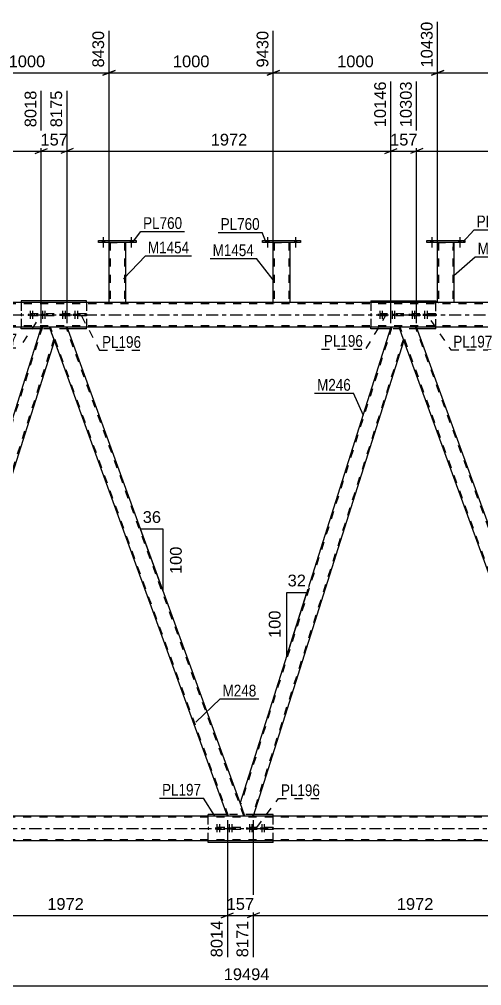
# Model space of a CAD drawing. Header units: millimetres. Extents: x -55 to 786, y -403 to 191.
# Drawn here: x 312.1 to 424.7, y -163.3 to 72 of the extents above; entities that cross this region are included whole.
import ezdxf

# ---------------------------------------------------------------- set-up
doc = ezdxf.new("R2010")
doc.units = ezdxf.units.MM
doc.linetypes.add('DXK_LINE_DOT2', pattern=[3.9198, 1.9599, -1.9599])
doc.linetypes.add('DXK_LINE_DOT3', pattern=[5.9187, 2.979, -0.9799, 0.9799, -0.9799])
doc.styles.add('Arial', font='ARIAL.TTF', dxfattribs={"height": 0.2})
doc.styles.add('Arial Narrow', font='ARIALN.TTF', dxfattribs={"height": 0.2})

# ---------------------------------------------------------------- blocks, each defined once
blk = doc.blocks.new('Bolt-203774531-3169 - 3139')
at = {"color": 1, "linetype": 'DXK_LINE_DOT2'}
for p, q in [((368.18, -123.96), (368.18, -126.96)), ((368.78, -123.96), (368.78, -126.96)), ((371.2, -123.96), (371.2, -126.96)), ((371.8, -123.96), (371.8, -126.96)), ((367.82, -124.76), (367.82, -125.24)), ((368.42, -124.76), (368.42, -125.24)), ((368.54, -124.76), (368.54, -125.24)), ((369.14, -124.76), (369.14, -125.24)), ((370.84, -124.76), (370.84, -125.24)), ((371.44, -124.76), (371.44, -125.24)), ((371.56, -124.76), (371.56, -125.24)), ((372.16, -124.76), (372.16, -125.24))]:
    blk.add_line(p, q, dxfattribs=at)
blk = doc.blocks.new('Bolt-203774531-3168 - 3139')
at = {"color": 1, "linetype": 'DXK_LINE_DOT2'}
for p, q in [((360.28, -123.96), (360.28, -126.96)), ((360.88, -123.96), (360.88, -126.96)), ((363.29, -123.96), (363.29, -126.96)), ((363.89, -123.96), (363.89, -126.96)), ((359.92, -124.76), (359.92, -125.24)), ((360.52, -124.76), (360.52, -125.24)), ((360.64, -124.76), (360.64, -125.24)), ((361.24, -124.76), (361.24, -125.24)), ((362.93, -124.76), (362.93, -125.24)), ((363.53, -124.76), (363.53, -125.24)), ((363.65, -124.76), (363.65, -125.24)), ((364.25, -124.76), (364.25, -125.24))]:
    blk.add_line(p, q, dxfattribs=at)
blk = doc.blocks.new('Bolt-203774531-3215 - 3139')
at = {"color": 1, "linetype": 'DXK_LINE_DOT2'}
for p, q in [((407.46, 0.24), (407.46, -0.24)), ((407.82, 1.04), (407.82, -1.96)), ((408.06, 0.24), (408.06, -0.24)), ((408.18, 0.24), (408.18, -0.24)), ((408.42, 1.04), (408.42, -1.96)), ((408.78, 0.24), (408.78, -0.24)), ((410.48, 0.24), (410.48, -0.24)), ((410.84, 1.04), (410.84, -1.96)), ((411.08, 0.24), (411.08, -0.24)), ((411.2, 0.24), (411.2, -0.24)), ((411.44, 1.04), (411.44, -1.96)), ((411.8, 0.24), (411.8, -0.24))]:
    blk.add_line(p, q, dxfattribs=at)
blk = doc.blocks.new('Part-203774531-3287 - 3139')
at = {"color": 2, "linetype": 'Continuous'}
for p, q in [((402.64, -3), (365.92, -118.79)), ((405.82, -6.21), (404.65, -3)), ((405.82, -6.21), (369.1, -122)), ((367.09, -122), (365.92, -118.79))]:
    blk.add_line(p, q, dxfattribs=at)
at = {"color": 7, "linetype": 'DXK_LINE_DOT2'}
for p, q in [((402.89, -3), (366.05, -119.16)), ((404.65, -3), (402.64, -3)), ((405.68, -5.84), (368.85, -122)), ((369.1, -122), (367.09, -122))]:
    blk.add_line(p, q, dxfattribs=at)
blk = doc.blocks.new('Bolt-203774531-3362 - 3139')
at = {"linetype": 'Continuous'}
for points in [[(372.32, 17.64), (372.88, 17.64), (372.88, 18.12), (372.32, 18.12)], [(372.32, 17.64), (372.88, 17.64), (372.88, 18.12), (372.32, 18.12)], [(379.12, 17.64), (379.68, 17.64), (379.68, 18.12), (379.12, 18.12)], [(379.12, 17.64), (379.68, 17.64), (379.68, 18.12), (379.12, 18.12)]]:
    blk.add_hatch(color=1, dxfattribs=at).paths.add_polyline_path(points)
at = {"color": 1, "linetype": 'Continuous'}
for p, q in [((372.6, 18.92), (372.6, 16.4)), ((372.6, 18.92), (372.6, 16.4)), ((379.4, 18.92), (379.4, 16.4)), ((379.4, 18.92), (379.4, 16.4)), ((372.32, 18.12), (372.32, 17.64)), ((372.32, 18.12), (372.32, 17.64)), ((372.88, 18.12), (372.88, 17.64)), ((372.88, 18.12), (372.88, 17.64)), ((379.12, 18.12), (379.12, 17.64)), ((379.12, 18.12), (379.12, 17.64)), ((379.68, 18.12), (379.68, 17.64)), ((379.68, 18.12), (379.68, 17.64))]:
    blk.add_line(p, q, dxfattribs=at)
blk = doc.blocks.new('Bolt-203774531-3303 - 3139')
at = {"linetype": 'Continuous'}
for points in [[(412.32, 17.64), (412.88, 17.64), (412.88, 18.12), (412.32, 18.12)], [(412.32, 17.64), (412.88, 17.64), (412.88, 18.12), (412.32, 18.12)], [(419.12, 17.64), (419.68, 17.64), (419.68, 18.12), (419.12, 18.12)], [(419.12, 17.64), (419.68, 17.64), (419.68, 18.12), (419.12, 18.12)]]:
    blk.add_hatch(color=1, dxfattribs=at).paths.add_polyline_path(points)
at = {"color": 1, "linetype": 'Continuous'}
for p, q in [((412.6, 18.92), (412.6, 16.4)), ((412.6, 18.92), (412.6, 16.4)), ((419.4, 18.92), (419.4, 16.4)), ((419.4, 18.92), (419.4, 16.4)), ((412.32, 18.12), (412.32, 17.64)), ((412.32, 18.12), (412.32, 17.64)), ((412.88, 18.12), (412.88, 17.64)), ((412.88, 18.12), (412.88, 17.64)), ((419.12, 18.12), (419.12, 17.64)), ((419.12, 18.12), (419.12, 17.64)), ((419.68, 18.12), (419.68, 17.64)), ((419.68, 18.12), (419.68, 17.64))]:
    blk.add_line(p, q, dxfattribs=at)
blk = doc.blocks.new('Part-203774531-3333 - 3139')
at = {"color": 7, "linetype": 'DXK_LINE_DOT2'}
for p, q in [((323.77, -3), (319.52, -3)), ((320.68, -6.21), (319.52, -3)), ((363.08, -122), (319.77, -3)), ((366.83, -122), (323.52, -3)), ((367.09, -122), (365.92, -118.79)), ((367.09, -122), (362.83, -122))]:
    blk.add_line(p, q, dxfattribs=at)
at = {"color": 2, "linetype": 'Continuous'}
for p, q in [((365.92, -118.79), (323.77, -3)), ((362.83, -122), (320.68, -6.21))]:
    blk.add_line(p, q, dxfattribs=at)
blk = doc.blocks.new('Part-203774531-3722 - 3139')
at = {"color": 2, "linetype": 'Continuous'}
for p, q in [((695.37, 3), (32.08, 3)), ((658.99, -3), (32.08, -3))]:
    blk.add_line(p, q, dxfattribs=at)
at = {"color": 7, "linetype": 'DXK_LINE_DOT2'}
for p, q in [((699.37, 2.68), (32.08, 2.68)), ((699.37, -2.68), (32.08, -2.68))]:
    blk.add_line(p, q, dxfattribs=at)
at = {"color": 7, "linetype": 'DXK_LINE_DOT3'}
blk.add_line((32.08, 0), (709.37, 0), dxfattribs=at)
blk = doc.blocks.new('Bolt-203774531-3361 - 3139')
at = {"color": 1, "linetype": 'DXK_LINE_DOT2'}
for p, q in [((399.55, 0.24), (399.55, -0.24)), ((399.91, 1.04), (399.91, -1.96)), ((400.16, 0.24), (400.16, -0.24)), ((400.27, 0.24), (400.27, -0.24)), ((400.52, 1.04), (400.52, -1.96)), ((400.88, 0.24), (400.88, -0.24)), ((402.57, 0.24), (402.57, -0.24)), ((402.93, 1.04), (402.93, -1.96)), ((403.17, 0.24), (403.17, -0.24)), ((403.29, 0.24), (403.29, -0.24)), ((403.53, 1.04), (403.53, -1.96)), ((403.89, 0.24), (403.89, -0.24))]:
    blk.add_line(p, q, dxfattribs=at)
blk = doc.blocks.new('Bolt-203774531-3363 - 3139')
at = {"color": 1, "linetype": 'DXK_LINE_DOT2'}
for p, q in [((322.33, 0.24), (322.33, -0.24)), ((322.69, 1.04), (322.69, -1.96)), ((322.93, 0.24), (322.93, -0.24)), ((323.05, 0.24), (323.05, -0.24)), ((323.29, 1.04), (323.29, -1.96)), ((323.65, 0.24), (323.65, -0.24)), ((325.34, 0.24), (325.34, -0.24)), ((325.7, 1.04), (325.7, -1.96)), ((325.94, 0.24), (325.94, -0.24)), ((326.06, 0.24), (326.06, -0.24)), ((326.3, 1.04), (326.3, -1.96)), ((326.66, 0.24), (326.66, -0.24))]:
    blk.add_line(p, q, dxfattribs=at)
blk = doc.blocks.new('Bolt-203774531-3384 - 3139')
at = {"linetype": 'Continuous'}
for points in [[(332.31, 17.64), (332.87, 17.64), (332.87, 18.12), (332.31, 18.12)], [(332.31, 17.64), (332.87, 17.64), (332.87, 18.12), (332.31, 18.12)], [(339.11, 17.64), (339.67, 17.64), (339.67, 18.12), (339.11, 18.12)], [(339.11, 17.64), (339.67, 17.64), (339.67, 18.12), (339.11, 18.12)]]:
    blk.add_hatch(color=1, dxfattribs=at).paths.add_polyline_path(points)
at = {"color": 1, "linetype": 'Continuous'}
for p, q in [((332.6, 18.92), (332.59, 16.4)), ((332.6, 18.92), (332.59, 16.4)), ((339.4, 18.92), (339.39, 16.4)), ((339.4, 18.92), (339.39, 16.4)), ((332.31, 18.12), (332.31, 17.64)), ((332.31, 18.12), (332.31, 17.64)), ((332.87, 18.12), (332.87, 17.64)), ((332.87, 18.12), (332.87, 17.64)), ((339.11, 18.12), (339.11, 17.64)), ((339.11, 18.12), (339.11, 17.64)), ((339.67, 18.12), (339.67, 17.64)), ((339.67, 18.12), (339.67, 17.64))]:
    blk.add_line(p, q, dxfattribs=at)
blk = doc.blocks.new('Bolt-203774531-3385 - 3139')
at = {"color": 1, "linetype": 'DXK_LINE_DOT2'}
for p, q in [((314.42, 0.24), (314.42, -0.24)), ((314.78, 1.04), (314.78, -1.96)), ((315.02, 0.24), (315.02, -0.24)), ((315.14, 0.24), (315.14, -0.24)), ((315.38, 1.04), (315.38, -1.96)), ((315.74, 0.24), (315.74, -0.24)), ((317.44, 0.24), (317.44, -0.24)), ((317.8, 1.04), (317.8, -1.96)), ((318.04, 0.24), (318.04, -0.24)), ((318.16, 0.24), (318.16, -0.24)), ((318.4, 1.04), (318.4, -1.96)), ((318.76, 0.24), (318.76, -0.24))]:
    blk.add_line(p, q, dxfattribs=at)
blk = doc.blocks.new('Part-203774531-3413 - 3139')
at = {"color": 2, "linetype": 'Continuous'}
for p, q in [((317.5, -3), (280.79, -118.79)), ((320.68, -6.21), (319.52, -3)), ((320.68, -6.21), (283.96, -122)), ((281.95, -122), (280.79, -118.79))]:
    blk.add_line(p, q, dxfattribs=at)
at = {"color": 7, "linetype": 'DXK_LINE_DOT2'}
for p, q in [((317.76, -3), (280.92, -119.16)), ((319.52, -3), (317.5, -3)), ((320.55, -5.84), (283.71, -122)), ((283.96, -122), (281.95, -122))]:
    blk.add_line(p, q, dxfattribs=at)
blk = doc.blocks.new('Part-203774531-3418 - 3139')
at = {"color": 7, "linetype": 'DXK_LINE_DOT2'}
for p, q in [((408.91, -3), (404.65, -3)), ((405.82, -6.21), (404.65, -3)), ((448.22, -122), (404.91, -3)), ((451.96, -122), (408.65, -3)), ((452.22, -122), (451.05, -118.79)), ((452.22, -122), (447.96, -122))]:
    blk.add_line(p, q, dxfattribs=at)
at = {"color": 2, "linetype": 'Continuous'}
for p, q in [((451.05, -118.79), (408.91, -3)), ((447.96, -122), (405.82, -6.21))]:
    blk.add_line(p, q, dxfattribs=at)
blk = doc.blocks.new('Part-203774531-3441 - 3139')
at = {"color": 2, "linetype": 'Continuous'}
for p, q in [((312.61, 3.4), (312.61, 3)), ((328.47, 3.4), (312.61, 3.4)), ((328.47, 3), (328.47, 3.4)), ((312.61, -3.4), (312.61, -3)), ((317.38, -3.4), (312.61, -3.4)), ((328.47, -3.4), (323.92, -3.4)), ((328.47, -3.4), (328.47, -3))]:
    blk.add_line(p, q, dxfattribs=at)
at = {"color": 7, "linetype": 'DXK_LINE_DOT2'}
for p, q in [((312.61, 3), (312.61, -3)), ((328.47, 3), (328.47, -3)), ((323.92, -3.4), (317.38, -3.4))]:
    blk.add_line(p, q, dxfattribs=at)
blk = doc.blocks.new('Part-203774531-3446 - 3139')
at = {"color": 7, "linetype": 'DXK_LINE_DOT2'}
for p, q in [((328.47, 0.24), (312.61, 0.24)), ((312.61, 0.24), (312.61, -0.24)), ((319.02, 0.24), (319.02, -0.24)), ((322.06, -0.24), (322.06, 0.24)), ((328.47, 0.24), (328.47, -0.24)), ((328.47, -0.24), (312.61, -0.24))]:
    blk.add_line(p, q, dxfattribs=at)
blk = doc.blocks.new('Part-203774531-3609 - 3139')
at = {"color": 2, "linetype": 'Continuous'}
for p, q in [((331.39, 17.64), (331.39, 18.12)), ((331.39, 18.12), (340.59, 18.12)), ((340.59, 17.64), (331.39, 17.64)), ((340.59, 18.12), (340.59, 17.64))]:
    blk.add_line(p, q, dxfattribs=at)
blk = doc.blocks.new('Part-203774531-3479 - 3139')
at = {"color": 2, "linetype": 'Continuous'}
for p, q in [((397.75, 3.4), (397.75, 3)), ((397.75, 3.4), (413.6, 3.4)), ((413.6, 3.4), (413.6, 3)), ((397.75, -3.4), (397.75, -3)), ((402.51, -3.4), (397.75, -3.4)), ((413.6, -3.4), (409.05, -3.4)), ((413.6, -3.4), (413.6, -3))]:
    blk.add_line(p, q, dxfattribs=at)
at = {"color": 7, "linetype": 'DXK_LINE_DOT2'}
for p, q in [((397.75, 3), (397.75, -3)), ((413.6, -3), (413.6, 3)), ((409.05, -3.4), (402.51, -3.4))]:
    blk.add_line(p, q, dxfattribs=at)
blk = doc.blocks.new('Part-203774531-3484 - 3139')
at = {"color": 7, "linetype": 'DXK_LINE_DOT2'}
for p, q in [((413.6, 0.24), (397.75, 0.24)), ((397.75, 0.24), (397.75, -0.24)), ((404.16, 0.24), (404.16, -0.24)), ((407.19, -0.24), (407.19, 0.24)), ((413.6, 0.24), (413.6, -0.24)), ((413.6, -0.24), (397.75, -0.24))]:
    blk.add_line(p, q, dxfattribs=at)
blk = doc.blocks.new('Part-203774531-3508 - 3139')
at = {"color": 2, "linetype": 'Continuous'}
for p, q in [((362.68, -121.6), (358.11, -121.6)), ((358.11, -122), (358.11, -121.6)), ((373.97, -121.6), (369.23, -121.6)), ((373.97, -122), (373.97, -121.6)), ((358.11, -128.4), (358.11, -128)), ((373.97, -128.4), (358.11, -128.4)), ((373.97, -128.4), (373.97, -128))]:
    blk.add_line(p, q, dxfattribs=at)
at = {"color": 7, "linetype": 'DXK_LINE_DOT2'}
for p, q in [((358.11, -128), (358.11, -122)), ((369.23, -121.6), (362.68, -121.6)), ((373.97, -128), (373.97, -122))]:
    blk.add_line(p, q, dxfattribs=at)
blk = doc.blocks.new('Part-203774531-3558 - 3139')
at = {"color": 7, "linetype": 'DXK_LINE_DOT2'}
for p, q in [((373.97, -124.76), (358.11, -124.76)), ((358.11, -124.76), (358.11, -125.24)), ((373.97, -125.24), (358.11, -125.24)), ((364.52, -124.76), (364.52, -125.24)), ((367.56, -125.24), (367.56, -124.76)), ((373.97, -124.76), (373.97, -125.24))]:
    blk.add_line(p, q, dxfattribs=at)
blk = doc.blocks.new('Part-203774531-3661 - 3139')
at = {"color": 2, "linetype": 'Continuous'}
for p, q in [((333.99, 3), (333.99, 17.64)), ((337.99, 17.64), (337.99, 3)), ((337.38, 3), (333.99, 3))]:
    blk.add_line(p, q, dxfattribs=at)
at = {"color": 7, "linetype": 'DXK_LINE_DOT2'}
for p, q in [((333.99, 17.64), (337.99, 17.64)), ((334.23, 17.64), (334.23, 3)), ((337.75, 17.64), (337.75, 3)), ((334.25, 3), (334.23, 3)), ((334.23, 3), (334.25, 3)), ((334.29, 3), (334.25, 3)), ((334.25, 3), (334.29, 3)), ((337.99, 3), (337.38, 3))]:
    blk.add_line(p, q, dxfattribs=at)
blk = doc.blocks.new('Part-203774531-3599 - 3139')
at = {"color": 2, "linetype": 'Continuous'}
for p, q in [((371.4, 17.64), (371.4, 18.12)), ((371.4, 18.12), (380.6, 18.12)), ((380.6, 17.64), (371.4, 17.64)), ((380.6, 18.12), (380.6, 17.64))]:
    blk.add_line(p, q, dxfattribs=at)
blk = doc.blocks.new('Part-203774531-3604 - 3139')
at = {"color": 2, "linetype": 'Continuous'}
for p, q in [((373.99, 3), (374, 17.64)), ((378, 17.64), (377.99, 3)), ((377.41, 3), (373.99, 3))]:
    blk.add_line(p, q, dxfattribs=at)
at = {"color": 7, "linetype": 'DXK_LINE_DOT2'}
for p, q in [((374, 17.64), (378, 17.64)), ((374.24, 17.64), (374.23, 3)), ((377.76, 17.64), (377.75, 3)), ((374.25, 3), (374.23, 3)), ((374.23, 3), (374.25, 3)), ((374.29, 3), (374.25, 3)), ((374.25, 3), (374.29, 3)), ((377.99, 3), (377.41, 3))]:
    blk.add_line(p, q, dxfattribs=at)
blk = doc.blocks.new('Part-203774531-3681 - 3139')
at = {"color": 2, "linetype": 'Continuous'}
for p, q in [((411.4, 17.64), (411.4, 18.12)), ((411.4, 18.12), (420.6, 18.12)), ((420.6, 17.64), (411.4, 17.64)), ((420.6, 18.12), (420.6, 17.64))]:
    blk.add_line(p, q, dxfattribs=at)
blk = doc.blocks.new('Part-203774531-3707 - 3139')
at = {"color": 7, "linetype": 'DXK_LINE_DOT2'}
for p, q in [((722.72, -122.24), (42.28, -122.24)), ((722.72, -127.76), (42.28, -127.76))]:
    blk.add_line(p, q, dxfattribs=at)
at = {"color": 2, "linetype": 'Continuous'}
for p, q in [((702.3, -122), (46.28, -122)), ((722.72, -128), (46.28, -128))]:
    blk.add_line(p, q, dxfattribs=at)
at = {"color": 7, "linetype": 'DXK_LINE_DOT3'}
blk.add_line((42.28, -125), (722.72, -125), dxfattribs=at)
blk = doc.blocks.new('Part-203774531-3755 - 3139')
at = {"color": 2, "linetype": 'Continuous'}
for p, q in [((413.99, 3), (414, 17.64)), ((418, 17.64), (417.99, 3)), ((417.45, 3), (413.99, 3))]:
    blk.add_line(p, q, dxfattribs=at)
at = {"color": 7, "linetype": 'DXK_LINE_DOT2'}
for p, q in [((414, 17.64), (418, 17.64)), ((414.24, 17.64), (414.23, 3)), ((417.76, 17.64), (417.75, 3)), ((414.25, 3), (414.23, 3)), ((414.23, 3), (414.25, 3)), ((414.29, 3), (414.25, 3)), ((414.25, 3), (414.29, 3)), ((417.99, 3), (417.45, 3))]:
    blk.add_line(p, q, dxfattribs=at)
blk = doc.blocks.new('StraightDimension-203774531-4109 - 3139')
at = {"color": 7, "linetype": 'Continuous'}
for p, q in [((408.91, -2), (408.91, 56.82)), ((487.77, -2), (487.77, 56.82)), ((410.41, 40.5), (407.41, 39.3)), ((486.27, 39.3), (489.27, 40.5)), ((408.91, 39.9), (487.77, 39.9))]:
    blk.add_line(p, q, dxfattribs=at)
at = {"color": 0, "linetype": 'Continuous'}
blk.add_wipeout([(487.17, 57.42), (482.97, 57.42), (482.97, 45.1), (487.17, 45.1)], dxfattribs=at)
at = {"color": 0}
blk.add_wipeout([(453.39, 40.65), (453.39, 44.85), (443.29, 44.85), (443.29, 40.65)], dxfattribs=at)
at = {"color": 3, "linetype": 'Continuous', "style": 'Arial'}
blk.add_text('12275', height=2.865, rotation=90.0002, dxfattribs=at).set_placement((486.57, 45.7))
at = {"color": 3, "style": 'Arial'}
blk.add_text('1972', height=2.865, dxfattribs=at).set_placement((443.89, 41.25))
blk = doc.blocks.new('StraightDimension-203774531-4013 - 3139')
at = {"color": 7, "linetype": 'Continuous'}
for p, q in [((238.64, -2), (238.64, 54.59)), ((317.5, -2), (317.5, 54.59)), ((240.14, 40.5), (237.14, 39.3)), ((316, 39.3), (319, 40.5)), ((238.64, 39.9), (317.5, 39.9))]:
    blk.add_line(p, q, dxfattribs=at)
at = {"color": 0, "linetype": 'Continuous'}
blk.add_wipeout([(316.9, 55.19), (312.7, 55.19), (312.7, 45.1), (316.9, 45.1)], dxfattribs=at)
at = {"color": 0}
blk.add_wipeout([(283.12, 40.65), (283.12, 44.85), (273.02, 44.85), (273.02, 40.65)], dxfattribs=at)
at = {"color": 3, "linetype": 'Continuous', "style": 'Arial'}
blk.add_text('8018', height=2.865, rotation=90.0002, dxfattribs=at).set_placement((316.3, 45.7))
at = {"color": 3, "style": 'Arial'}
blk.add_text('1972', height=2.865, dxfattribs=at).set_placement((273.62, 41.25))
blk = doc.blocks.new('AngleDimension-203774531-5064 - 3139')
at = {"color": 7, "linetype": 'Continuous'}
for p, q in [((344.11, -58.87), (341.66, -52.13)), ((347.2, -52.13), (341.66, -52.13)), ((347.2, -67.35), (341.66, -52.13)), ((347.2, -67.35), (347.2, -52.13))]:
    blk.add_line(p, q, dxfattribs=at)
at = {"color": 0}
for points in [[(347.25, -51.23), (347.25, -47.03), (341.6, -47.03), (341.6, -51.23)], [(352.3, -55.81), (348.1, -55.81), (348.1, -63.68), (352.3, -63.68)]]:
    blk.add_wipeout(points, dxfattribs=at)
at = {"color": 3, "style": 'Arial'}
blk.add_text('36', height=2.865, dxfattribs=at).set_placement((342.2, -50.63))
blk.add_text('100', height=2.865, rotation=90.0002, dxfattribs=at).set_placement((351.7, -63.08))
blk = doc.blocks.new('StraightDimension-203774531-26949 - 3139')
at = {"color": 7, "linetype": 'Continuous'}
for p, q in [((333.99, 15.44), (333.99, 69.15)), ((374, 15.44), (374, 69.15)), ((335.49, 59.55), (332.49, 58.35)), ((333.99, 58.95), (374, 58.95)), ((372.5, 58.35), (375.5, 59.55))]:
    blk.add_line(p, q, dxfattribs=at)
at = {"color": 0, "linetype": 'Continuous'}
blk.add_wipeout([(373.4, 69.75), (369.2, 69.75), (369.2, 59.65), (373.4, 59.65)], dxfattribs=at)
at = {"color": 0}
blk.add_wipeout([(359.04, 59.7), (359.04, 63.9), (348.95, 63.9), (348.95, 59.7)], dxfattribs=at)
at = {"color": 3, "linetype": 'Continuous', "style": 'Arial'}
blk.add_text('9430', height=2.865, rotation=90.0002, dxfattribs=at).set_placement((372.8, 60.25))
at = {"color": 3, "style": 'Arial'}
blk.add_text('1000', height=2.865, dxfattribs=at).set_placement((349.55, 60.3))
blk = doc.blocks.new('StraightDimension-203774531-4085 - 3139')
at = {"color": 7, "linetype": 'Continuous'}
for p, q in [((402.64, -2), (402.64, 56.82)), ((408.91, -2), (408.91, 56.82)), ((401.14, 39.3), (404.14, 40.5)), ((410.41, 40.5), (407.41, 39.3)), ((402.64, 39.9), (408.91, 39.9))]:
    blk.add_line(p, q, dxfattribs=at)
at = {"color": 0}
blk.add_wipeout([(409.71, 40.65), (409.71, 44.85), (401.84, 44.85), (401.84, 40.65)], dxfattribs=at)
at = {"color": 0, "linetype": 'Continuous'}
blk.add_wipeout([(408.31, 57.42), (404.11, 57.42), (404.11, 45.1), (408.31, 45.1)], dxfattribs=at)
at = {"color": 3, "linetype": 'Continuous', "style": 'Arial'}
blk.add_text('10303', height=2.865, rotation=90.0002, dxfattribs=at).set_placement((407.71, 45.7))
at = {"color": 3, "style": 'Arial'}
blk.add_text('157', height=2.865, dxfattribs=at).set_placement((402.44, 41.25))
blk = doc.blocks.new('StraightDimension-203774531-4638 - 3139')
at = {"color": 7, "linetype": 'Continuous'}
blk.add_line((-0.64, -163.28), (735.62, -163.28), dxfattribs=at)
at = {"color": 0}
blk.add_wipeout([(373.65, -162.53), (373.65, -158.33), (361.33, -158.33), (361.33, -162.53)], dxfattribs=at)
at = {"color": 3, "style": 'Arial'}
blk.add_text('19494', height=2.865, dxfattribs=at).set_placement((361.93, -161.93))
blk = doc.blocks.new('StraightDimension-203774531-4037 - 3139')
at = {"color": 7, "linetype": 'Continuous'}
for p, q in [((317.5, -2), (317.5, 54.59)), ((323.77, -2), (323.77, 54.59)), ((316, 39.3), (319, 40.5)), ((325.27, 40.5), (322.27, 39.3)), ((317.5, 39.9), (323.77, 39.9))]:
    blk.add_line(p, q, dxfattribs=at)
at = {"color": 0}
blk.add_wipeout([(324.57, 40.65), (324.57, 44.85), (316.7, 44.85), (316.7, 40.65)], dxfattribs=at)
at = {"color": 0, "linetype": 'Continuous'}
blk.add_wipeout([(323.17, 55.19), (318.97, 55.19), (318.97, 45.1), (323.17, 45.1)], dxfattribs=at)
at = {"color": 3, "linetype": 'Continuous', "style": 'Arial'}
blk.add_text('8175', height=2.865, rotation=90.0002, dxfattribs=at).set_placement((322.57, 45.7))
at = {"color": 3, "style": 'Arial'}
blk.add_text('157', height=2.865, dxfattribs=at).set_placement((317.3, 41.25))
blk = doc.blocks.new('StraightDimension-203774531-4061 - 3139')
at = {"color": 7, "linetype": 'Continuous'}
for p, q in [((402.64, -2), (402.64, 56.82)), ((323.77, -2), (323.77, 54.59)), ((325.27, 40.5), (322.27, 39.3)), ((401.14, 39.3), (404.14, 40.5)), ((323.77, 39.9), (402.64, 39.9))]:
    blk.add_line(p, q, dxfattribs=at)
at = {"color": 0, "linetype": 'Continuous'}
blk.add_wipeout([(402.04, 57.42), (397.84, 57.42), (397.84, 45.1), (402.04, 45.1)], dxfattribs=at)
at = {"color": 0}
blk.add_wipeout([(368.25, 40.65), (368.25, 44.85), (358.16, 44.85), (358.16, 40.65)], dxfattribs=at)
at = {"color": 3, "linetype": 'Continuous', "style": 'Arial'}
blk.add_text('10146', height=2.865, rotation=90.0002, dxfattribs=at).set_placement((401.44, 45.7))
at = {"color": 3, "style": 'Arial'}
blk.add_text('1972', height=2.865, dxfattribs=at).set_placement((358.76, 41.25))
blk = doc.blocks.new('StraightDimension-203774531-27355 - 3139')
at = {"color": 7, "linetype": 'Continuous'}
for p, q in [((369.1, -123), (369.1, -156.37)), ((447.96, -123), (447.96, -158.6)), ((370.6, -145.58), (367.6, -146.78)), ((446.46, -146.78), (449.46, -145.58)), ((369.1, -146.18), (447.96, -146.18))]:
    blk.add_line(p, q, dxfattribs=at)
at = {"color": 0}
blk.add_wipeout([(413.58, -145.43), (413.58, -141.23), (403.48, -141.23), (403.48, -145.43)], dxfattribs=at)
at = {"color": 0, "linetype": 'Continuous'}
blk.add_wipeout([(447.36, -146.88), (443.16, -146.88), (443.16, -159.2), (447.36, -159.2)], dxfattribs=at)
at = {"color": 3, "style": 'Arial'}
blk.add_text('1972', height=2.865, dxfattribs=at).set_placement((404.08, -144.83))
at = {"color": 3, "linetype": 'Continuous', "style": 'Arial'}
blk.add_text('10142', height=2.865, rotation=90.0002, dxfattribs=at).set_placement((446.76, -158.6))
blk = doc.blocks.new('AngleDimension-203774531-5078 - 3139')
at = {"color": 7, "linetype": 'Continuous'}
for p, q in [((377.26, -67.58), (382.16, -67.58)), ((377.26, -83.02), (382.16, -67.58)), ((377.26, -83.02), (377.26, -67.58)), ((378.6, -78.81), (382.16, -67.58))]:
    blk.add_line(p, q, dxfattribs=at)
at = {"color": 0}
for points in [[(382.54, -66.68), (382.54, -62.48), (376.89, -62.48), (376.89, -66.68)], [(376.36, -71.36), (372.16, -71.36), (372.16, -79.24), (376.36, -79.24)]]:
    blk.add_wipeout(points, dxfattribs=at)
at = {"color": 3, "style": 'Arial'}
blk.add_text('32', height=2.865, dxfattribs=at).set_placement((377.49, -66.08))
blk.add_text('100', height=2.865, rotation=90.0002, dxfattribs=at).set_placement((375.76, -78.64))
blk = doc.blocks.new('StraightDimension-203774531-26947 - 3139')
at = {"color": 7, "linetype": 'Continuous'}
for p, q in [((414, 15.44), (414, 71.37)), ((453.99, 15.44), (453.99, 71.37)), ((415.5, 59.55), (412.5, 58.35)), ((414, 58.95), (453.99, 58.95)), ((452.49, 58.35), (455.49, 59.55))]:
    blk.add_line(p, q, dxfattribs=at)
at = {"color": 0, "linetype": 'Continuous'}
blk.add_wipeout([(453.39, 71.97), (449.19, 71.97), (449.19, 59.65), (453.39, 59.65)], dxfattribs=at)
at = {"color": 0}
blk.add_wipeout([(439.04, 59.7), (439.04, 63.9), (428.95, 63.9), (428.95, 59.7)], dxfattribs=at)
at = {"color": 3, "linetype": 'Continuous', "style": 'Arial'}
blk.add_text('11430', height=2.865, rotation=90.0002, dxfattribs=at).set_placement((452.79, 60.25))
at = {"color": 3, "style": 'Arial'}
blk.add_text('1000', height=2.865, dxfattribs=at).set_placement((429.55, 60.3))
blk = doc.blocks.new('StraightDimension-203774531-26948 - 3139')
at = {"color": 7, "linetype": 'Continuous'}
for p, q in [((414, 15.44), (414, 71.37)), ((374, 15.44), (374, 69.15)), ((375.5, 59.55), (372.5, 58.35)), ((374, 58.95), (414, 58.95)), ((412.5, 58.35), (415.5, 59.55))]:
    blk.add_line(p, q, dxfattribs=at)
at = {"color": 0, "linetype": 'Continuous'}
blk.add_wipeout([(413.4, 71.97), (409.2, 71.97), (409.2, 59.65), (413.4, 59.65)], dxfattribs=at)
at = {"color": 0}
blk.add_wipeout([(399.04, 59.7), (399.04, 63.9), (388.95, 63.9), (388.95, 59.7)], dxfattribs=at)
at = {"color": 3, "linetype": 'Continuous', "style": 'Arial'}
blk.add_text('10430', height=2.865, rotation=90.0002, dxfattribs=at).set_placement((412.8, 60.25))
at = {"color": 3, "style": 'Arial'}
blk.add_text('1000', height=2.865, dxfattribs=at).set_placement((389.55, 60.3))
blk = doc.blocks.new('StraightDimension-203774531-26950 - 3139')
at = {"color": 7, "linetype": 'Continuous'}
for p, q in [((293.99, 15.44), (293.99, 69.15)), ((333.99, 15.44), (333.99, 69.15)), ((295.49, 59.55), (292.49, 58.35)), ((293.99, 58.95), (333.99, 58.95)), ((332.49, 58.35), (335.49, 59.55))]:
    blk.add_line(p, q, dxfattribs=at)
at = {"color": 0, "linetype": 'Continuous'}
blk.add_wipeout([(333.39, 69.75), (329.19, 69.75), (329.19, 59.65), (333.39, 59.65)], dxfattribs=at)
at = {"color": 0}
blk.add_wipeout([(319.04, 59.7), (319.04, 63.9), (308.95, 63.9), (308.95, 59.7)], dxfattribs=at)
at = {"color": 3, "linetype": 'Continuous', "style": 'Arial'}
blk.add_text('8430', height=2.865, rotation=90.0002, dxfattribs=at).set_placement((332.79, 60.25))
at = {"color": 3, "style": 'Arial'}
blk.add_text('1000', height=2.865, dxfattribs=at).set_placement((309.55, 60.3))
blk = doc.blocks.new('StraightDimension-203774531-27356 - 3139')
at = {"color": 7, "linetype": 'Continuous'}
for p, q in [((362.83, -123), (362.83, -156.37)), ((369.1, -123), (369.1, -156.37)), ((361.33, -146.78), (364.33, -145.58)), ((370.6, -145.58), (367.6, -146.78)), ((362.83, -146.18), (369.1, -146.18))]:
    blk.add_line(p, q, dxfattribs=at)
at = {"color": 0}
blk.add_wipeout([(369.9, -145.43), (369.9, -141.23), (362.03, -141.23), (362.03, -145.43)], dxfattribs=at)
at = {"color": 0, "linetype": 'Continuous'}
blk.add_wipeout([(368.5, -146.88), (364.3, -146.88), (364.3, -156.97), (368.5, -156.97)], dxfattribs=at)
at = {"color": 3, "style": 'Arial'}
blk.add_text('157', height=2.865, dxfattribs=at).set_placement((362.63, -144.83))
at = {"color": 3, "linetype": 'Continuous', "style": 'Arial'}
blk.add_text('8171', height=2.865, rotation=90.0002, dxfattribs=at).set_placement((367.9, -156.37))
blk = doc.blocks.new('StraightDimension-203774531-27357 - 3139')
at = {"color": 7, "linetype": 'Continuous'}
for p, q in [((283.96, -123), (283.96, -156.37)), ((362.83, -123), (362.83, -156.37)), ((285.46, -145.58), (282.46, -146.78)), ((361.33, -146.78), (364.33, -145.58)), ((283.96, -146.18), (362.83, -146.18))]:
    blk.add_line(p, q, dxfattribs=at)
at = {"color": 0}
blk.add_wipeout([(328.44, -145.43), (328.44, -141.23), (318.35, -141.23), (318.35, -145.43)], dxfattribs=at)
at = {"color": 0, "linetype": 'Continuous'}
blk.add_wipeout([(362.23, -146.88), (358.03, -146.88), (358.03, -156.97), (362.23, -156.97)], dxfattribs=at)
at = {"color": 3, "style": 'Arial'}
blk.add_text('1972', height=2.865, dxfattribs=at).set_placement((318.95, -144.83))
at = {"color": 3, "linetype": 'Continuous', "style": 'Arial'}
blk.add_text('8014', height=2.865, rotation=90.0002, dxfattribs=at).set_placement((361.63, -156.37))
blk = doc.blocks.new('Mark-203774531-3283 - 3139')
at = {"color": 0}
blk.add_wipeout([(392.89, -18.44), (392.89, -15.44), (384.66, -15.44), (384.66, -18.44)], dxfattribs=at)
blk.add_wipeout([(392.89, -18.44), (392.89, -15.44), (384.66, -15.44), (384.66, -18.44)], dxfattribs=at)
at = {"color": 30, "linetype": 'Continuous'}
for p in [(384.06, -19.04), (396, -24.51)]:
    blk.add_line(p, (393.49, -19.04), dxfattribs=at)
at = {"color": 3, "style": 'Arial Narrow'}
blk.add_text('M246', height=2.863, dxfattribs=at).set_placement((384.66, -18.44))
blk = doc.blocks.new('Mark-203774531-3329 - 3139')
at = {"color": 0}
blk.add_wipeout([(369.87, -92.88), (369.87, -89.88), (361.65, -89.88), (361.65, -92.88)], dxfattribs=at)
blk.add_wipeout([(369.87, -92.88), (369.87, -89.88), (361.65, -89.88), (361.65, -92.88)], dxfattribs=at)
at = {"color": 30, "linetype": 'Continuous'}
for p, q in [((355.12, -99.13), (361.05, -93.48)), ((361.05, -93.48), (370.47, -93.48))]:
    blk.add_line(p, q, dxfattribs=at)
at = {"color": 3, "style": 'Arial Narrow'}
blk.add_text('M248', height=2.863, dxfattribs=at).set_placement((361.65, -92.88))
blk = doc.blocks.new('Mark-203774531-3437 - 3139')
at = {"color": 0}
blk.add_wipeout([(311.61, -7.39), (311.61, -4.39), (302.11, -4.39), (302.11, -7.39)], dxfattribs=at)
blk.add_wipeout([(311.61, -7.39), (311.61, -4.39), (302.11, -4.39), (302.11, -7.39)], dxfattribs=at)
at = {"color": 30, "linetype": 'DXK_LINE_DOT2'}
for p in [(316.22, -1.78), (301.51, -7.99)]:
    blk.add_line(p, (312.21, -7.99), dxfattribs=at)
at = {"color": 3, "style": 'Arial Narrow'}
blk.add_text('PL197', height=2.863, dxfattribs=at).set_placement((302.11, -7.39))
blk = doc.blocks.new('Mark-203774531-3442 - 3139')
at = {"color": 0}
blk.add_wipeout([(341.8, -8.01), (341.8, -5.01), (332.3, -5.01), (332.3, -8.01)], dxfattribs=at)
blk.add_wipeout([(341.8, -8.01), (341.8, -5.01), (332.3, -5.01), (332.3, -8.01)], dxfattribs=at)
at = {"color": 30, "linetype": 'DXK_LINE_DOT2'}
for p, q in [((327.31, -0.24), (331.7, -8.61)), ((331.7, -8.61), (342.4, -8.61))]:
    blk.add_line(p, q, dxfattribs=at)
at = {"color": 3, "style": 'Arial Narrow'}
blk.add_text('PL196', height=2.863, dxfattribs=at).set_placement((332.3, -8.01))
blk = doc.blocks.new('Mark-203774531-3475 - 3139')
at = {"color": 0}
blk.add_wipeout([(427.35, -7.93), (427.35, -4.93), (417.84, -4.93), (417.84, -7.93)], dxfattribs=at)
blk.add_wipeout([(427.35, -7.93), (427.35, -4.93), (417.84, -4.93), (417.84, -7.93)], dxfattribs=at)
at = {"color": 30, "linetype": 'DXK_LINE_DOT2'}
for p, q in [((412.38, -1.34), (417.24, -8.53)), ((417.24, -8.53), (427.95, -8.53))]:
    blk.add_line(p, q, dxfattribs=at)
at = {"color": 3, "style": 'Arial Narrow'}
blk.add_text('PL197', height=2.863, dxfattribs=at).set_placement((417.84, -7.93))
blk = doc.blocks.new('Mark-203774531-3480 - 3139')
at = {"color": 0}
blk.add_wipeout([(395.82, -7.75), (395.82, -4.75), (386.32, -4.75), (386.32, -7.75)], dxfattribs=at)
blk.add_wipeout([(395.82, -7.75), (395.82, -4.75), (386.32, -4.75), (386.32, -7.75)], dxfattribs=at)
at = {"color": 30, "linetype": 'DXK_LINE_DOT2'}
for p in [(401.6, 0.24), (385.72, -8.35)]:
    blk.add_line(p, (396.42, -8.35), dxfattribs=at)
at = {"color": 3, "style": 'Arial Narrow'}
blk.add_text('PL196', height=2.863, dxfattribs=at).set_placement((386.32, -7.75))
blk = doc.blocks.new('Mark-203774531-3504 - 3139')
at = {"color": 0}
blk.add_wipeout([(356.42, -117.02), (356.42, -114.02), (346.91, -114.02), (346.91, -117.02)], dxfattribs=at)
blk.add_wipeout([(356.42, -117.02), (356.42, -114.02), (346.91, -114.02), (346.91, -117.02)], dxfattribs=at)
at = {"color": 30, "linetype": 'Continuous'}
for p in [(346.31, -117.62), (359.71, -121.84)]:
    blk.add_line(p, (357.02, -117.62), dxfattribs=at)
at = {"color": 3, "style": 'Arial Narrow'}
blk.add_text('PL197', height=2.863, dxfattribs=at).set_placement((346.91, -117.02))
blk = doc.blocks.new('Mark-203774531-3554 - 3139')
at = {"color": 0}
blk.add_wipeout([(385.36, -117.13), (385.36, -114.13), (375.86, -114.13), (375.86, -117.13)], dxfattribs=at)
blk.add_wipeout([(385.36, -117.13), (385.36, -114.13), (375.86, -114.13), (375.86, -117.13)], dxfattribs=at)
at = {"color": 30, "linetype": 'DXK_LINE_DOT2'}
for p, q in [((369.97, -124.76), (375.26, -117.73)), ((375.26, -117.73), (385.96, -117.73))]:
    blk.add_line(p, q, dxfattribs=at)
at = {"color": 3, "style": 'Arial Narrow'}
blk.add_text('PL196', height=2.863, dxfattribs=at).set_placement((375.86, -117.13))
blk = doc.blocks.new('Mark-203774531-3657 - 3139')
at = {"color": 0}
blk.add_wipeout([(353.51, 15), (353.51, 18), (343.46, 18), (343.46, 15)], dxfattribs=at)
blk.add_wipeout([(353.51, 15), (353.51, 18), (343.46, 18), (343.46, 15)], dxfattribs=at)
at = {"color": 30, "linetype": 'Continuous'}
for p, q in [((337.55, 8.8), (342.86, 14.4)), ((342.86, 14.4), (354.11, 14.4))]:
    blk.add_line(p, q, dxfattribs=at)
at = {"color": 3, "style": 'Arial Narrow'}
blk.add_text('M1454', height=2.863, dxfattribs=at).set_placement((343.46, 15))
blk = doc.blocks.new('Mark-203774531-3595 - 3139')
at = {"color": 0}
blk.add_wipeout([(370.68, 20.71), (370.68, 23.71), (361.18, 23.71), (361.18, 20.71)], dxfattribs=at)
blk.add_wipeout([(370.68, 20.71), (370.68, 23.71), (361.18, 23.71), (361.18, 20.71)], dxfattribs=at)
at = {"color": 30, "linetype": 'Continuous'}
for p in [(360.58, 20.11), (372.29, 17.65)]:
    blk.add_line(p, (371.28, 20.11), dxfattribs=at)
at = {"color": 3, "style": 'Arial Narrow'}
blk.add_text('PL760', height=2.863, dxfattribs=at).set_placement((361.18, 20.71))
blk = doc.blocks.new('Mark-203774531-3600 - 3139')
at = {"color": 0}
blk.add_wipeout([(369.28, 14.33), (369.28, 17.33), (359.22, 17.33), (359.22, 14.33)], dxfattribs=at)
blk.add_wipeout([(369.28, 14.33), (369.28, 17.33), (359.22, 17.33), (359.22, 14.33)], dxfattribs=at)
at = {"color": 30, "linetype": 'Continuous'}
for p in [(358.62, 13.73), (373.99, 8.58)]:
    blk.add_line(p, (369.88, 13.73), dxfattribs=at)
at = {"color": 3, "style": 'Arial Narrow'}
blk.add_text('M1454', height=2.863, dxfattribs=at).set_placement((359.22, 14.33))
blk = doc.blocks.new('Mark-203774531-3605 - 3139')
at = {"color": 0}
blk.add_wipeout([(351.81, 20.94), (351.81, 23.94), (342.3, 23.94), (342.3, 20.94)], dxfattribs=at)
blk.add_wipeout([(351.81, 20.94), (351.81, 23.94), (342.3, 23.94), (342.3, 20.94)], dxfattribs=at)
at = {"color": 30, "linetype": 'Continuous'}
for p, q in [((339.71, 17.64), (341.7, 20.34)), ((341.7, 20.34), (352.41, 20.34))]:
    blk.add_line(p, q, dxfattribs=at)
at = {"color": 3, "style": 'Arial Narrow'}
blk.add_text('PL760', height=2.863, dxfattribs=at).set_placement((342.3, 20.94))
blk = doc.blocks.new('Mark-203774531-3677 - 3139')
at = {"color": 0}
blk.add_wipeout([(433.03, 21.35), (433.03, 24.35), (423.53, 24.35), (423.53, 21.35)], dxfattribs=at)
blk.add_wipeout([(433.03, 21.35), (433.03, 24.35), (423.53, 24.35), (423.53, 21.35)], dxfattribs=at)
at = {"color": 30, "linetype": 'Continuous'}
for p, q in [((420.05, 17.64), (422.93, 20.75)), ((422.93, 20.75), (433.63, 20.75))]:
    blk.add_line(p, q, dxfattribs=at)
at = {"color": 3, "style": 'Arial Narrow'}
blk.add_text('PL760', height=2.863, dxfattribs=at).set_placement((423.53, 21.35))
blk = doc.blocks.new('Mark-203774531-3751 - 3139')
at = {"color": 0}
blk.add_wipeout([(433.81, 14.73), (433.81, 17.73), (423.76, 17.73), (423.76, 14.73)], dxfattribs=at)
blk.add_wipeout([(433.81, 14.73), (433.81, 17.73), (423.76, 17.73), (423.76, 14.73)], dxfattribs=at)
at = {"color": 30, "linetype": 'Continuous'}
for p, q in [((417.99, 9.62), (423.16, 14.13)), ((423.16, 14.13), (434.41, 14.13))]:
    blk.add_line(p, q, dxfattribs=at)
at = {"color": 3, "style": 'Arial Narrow'}
blk.add_text('M1454', height=2.863, dxfattribs=at).set_placement((423.76, 14.73))

msp = doc.modelspace()

# ---------------------------------------------------------------- block references
for name in ['Bolt-203774531-3384 - 3139', 'Bolt-203774531-3362 - 3139', 'Bolt-203774531-3303 - 3139', 'Part-203774531-3609 - 3139', 'Part-203774531-3661 - 3139', 'Part-203774531-3599 - 3139', 'Part-203774531-3604 - 3139', 'Part-203774531-3681 - 3139', 'Part-203774531-3755 - 3139', 'Part-203774531-3722 - 3139', 'Part-203774531-3441 - 3139', 'Part-203774531-3479 - 3139', 'Part-203774531-3446 - 3139', 'Bolt-203774531-3385 - 3139', 'Bolt-203774531-3363 - 3139', 'Part-203774531-3484 - 3139', 'Bolt-203774531-3361 - 3139', 'Bolt-203774531-3215 - 3139', 'Part-203774531-3413 - 3139', 'Part-203774531-3333 - 3139', 'Part-203774531-3287 - 3139', 'Part-203774531-3418 - 3139', 'Part-203774531-3707 - 3139', 'Part-203774531-3508 - 3139', 'Bolt-203774531-3168 - 3139', 'Bolt-203774531-3169 - 3139', 'Part-203774531-3558 - 3139']:
    msp.add_blockref(name, (0, 0))

# ---------------------------------------------------------------- next in the draw order: block references
for name in ['StraightDimension-203774531-26949 - 3139', 'StraightDimension-203774531-4109 - 3139', 'StraightDimension-203774531-4013 - 3139', 'AngleDimension-203774531-5064 - 3139']:
    msp.add_blockref(name, (0, 0))

# ---------------------------------------------------------------- next in the draw order: block references
for name in ['StraightDimension-203774531-26947 - 3139', 'StraightDimension-203774531-4085 - 3139', 'StraightDimension-203774531-4037 - 3139', 'StraightDimension-203774531-4638 - 3139']:
    msp.add_blockref(name, (0, 0))

# ---------------------------------------------------------------- next in the draw order: block references
for name in ['StraightDimension-203774531-4061 - 3139', 'Mark-203774531-3677 - 3139', 'Mark-203774531-3437 - 3139', 'Mark-203774531-3475 - 3139', 'Mark-203774531-3283 - 3139', 'AngleDimension-203774531-5078 - 3139', 'Mark-203774531-3329 - 3139', 'StraightDimension-203774531-27355 - 3139']:
    msp.add_blockref(name, (0, 0))

# ---------------------------------------------------------------- next in the draw order: block references
for name in ['StraightDimension-203774531-26948 - 3139', 'StraightDimension-203774531-26950 - 3139', 'Mark-203774531-3657 - 3139', 'Mark-203774531-3751 - 3139', 'Mark-203774531-3480 - 3139', 'Mark-203774531-3442 - 3139', 'StraightDimension-203774531-27356 - 3139']:
    msp.add_blockref(name, (0, 0))

# ---------------------------------------------------------------- next in the draw order: block references
for name in ['Mark-203774531-3605 - 3139', 'Mark-203774531-3595 - 3139', 'Mark-203774531-3554 - 3139', 'StraightDimension-203774531-27357 - 3139']:
    msp.add_blockref(name, (0, 0))

# ---------------------------------------------------------------- next in the draw order: block references
for name in ['Mark-203774531-3600 - 3139', 'Mark-203774531-3504 - 3139']:
    msp.add_blockref(name, (0, 0))

doc.saveas('drawing.dxf')
